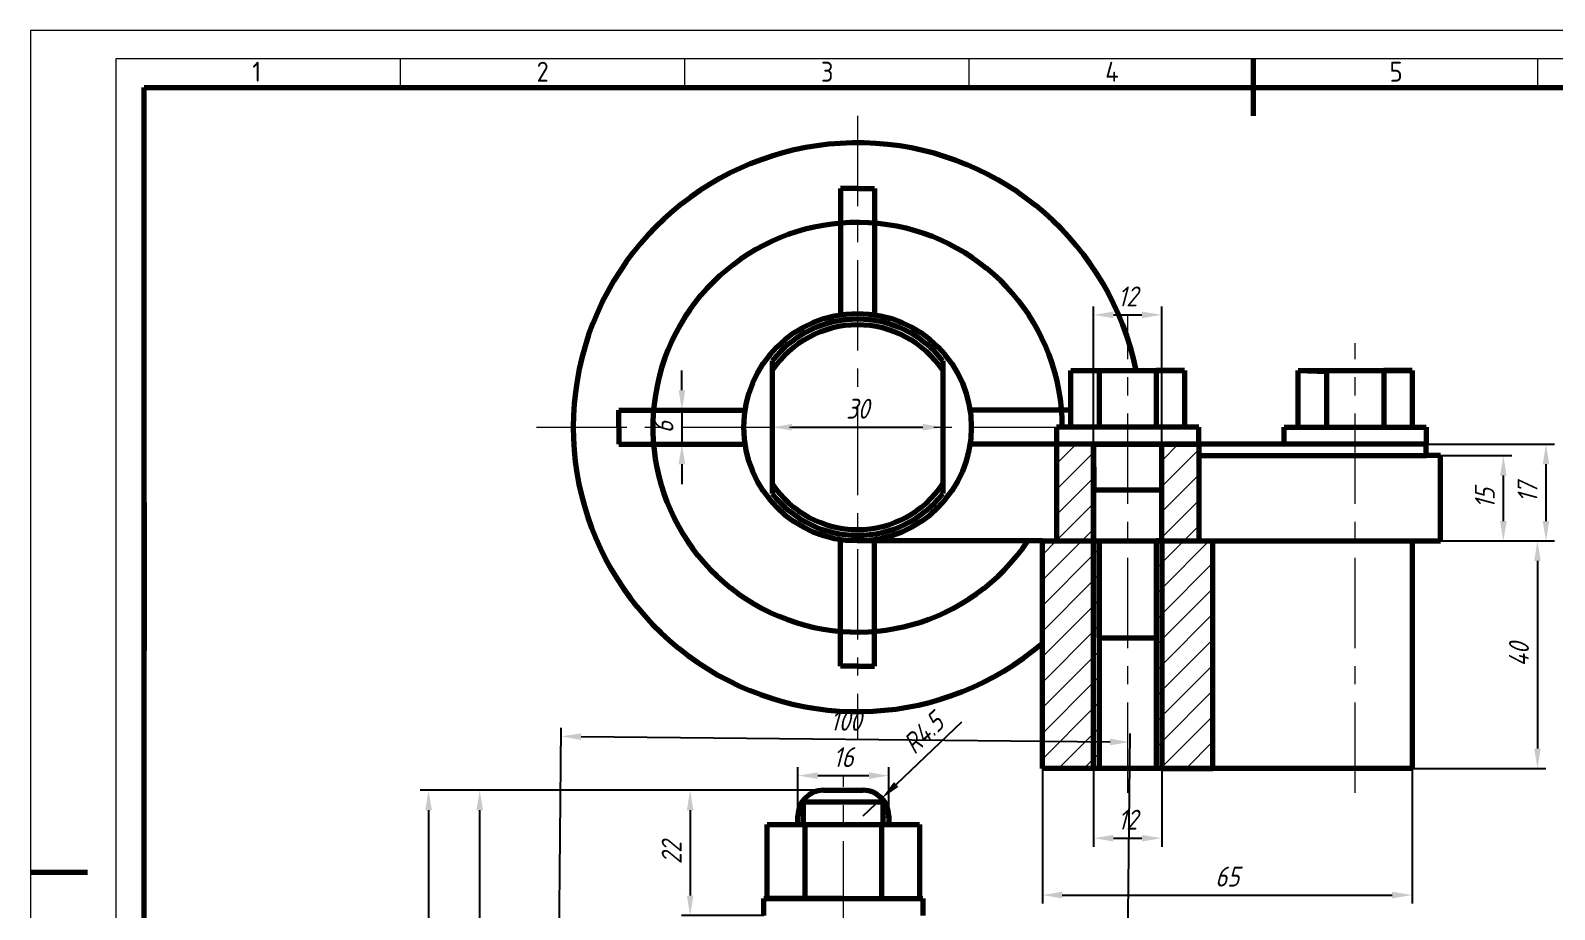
# Model space of a CAD drawing. Extents: x 0 to 420, y 0 to 297.
# Drawn here: x 0 to 268, y 142.5 to 297 of the extents above; entities that cross this region are included whole.
import ezdxf

# ---------------------------------------------------------------- set-up
doc = ezdxf.new("R2010")
doc.units = 0
doc.linetypes.add('CENTER', pattern=[50.8, 31.75, -6.35, 6.35, -6.35])
doc.layers.get('DEFPOINTS').update_dxf_attribs({"linetype": 'CONTINUOUS'})
for name, color, linetype, lineweight in [('Axis', 50, 'CENTER', 20), ('Dimensions', 80, 'CONTINUOUS', 20), ('Hatch', 30, 'CONTINUOUS', 20), ('Text35', 253, 'CONTINUOUS', 35), ('Thick', 10, 'CONTINUOUS', 70), ('Thin', 160, 'CONTINUOUS', 20)]:
    doc.layers.add(name, color=color, linetype=linetype, lineweight=lineweight)
doc.styles.add('ISO Proportional', font='isocp.shx')
doc.styles.get("Standard").update_dxf_attribs({"font": 'simplexc.shx', "width": 0.8, "oblique": 15})
doc.dimstyles.get("Standard").update_dxf_attribs({"dimtxt": 3.5, "dimasz": 3.5, "dimexe": 1.5, "dimexo": 0, "dimgap": 1.5, "dimtad": 1, "dimdsep": 46, "dimtxsty": 'Standard', "dimcen": -1.5, "dimdle": 1.25, "dimadec": 0, "dimazin": 0, "dimtfac": 0.75, "dimtdec": 1, "dimtmove": 0, "dimatfit": 3, "dimfxl": 1, "dimtolj": 1, "dimarcsym": 0})
pattern_1 = [(45, (82.0415, 108.9338), (-2.245064, 2.245064), [])]

# ---------------------------------------------------------------- blocks, each defined once
blk = doc.blocks.new('*D2')
at = {"layer": 'DEFPOINTS', "color": 0, "ltscale": 0.5, "transparency": 16777216}
for p in [(177.94, 167.25), (242.94, 167.25), (242.94, 145)]:
    blk.add_point(p, dxfattribs=at)
at = {"layer": 'Dimensions', "color": 0, "lineweight": -2, "ltscale": 0.5, "transparency": 16777216}
for p, q in [((177.94, 167.25), (177.94, 143.5)), ((242.94, 167.25), (242.94, 143.5)), ((181.44, 145), (239.44, 145))]:
    blk.add_line(p, q, dxfattribs=at)
at = {"layer": 'Dimensions', "color": 0, "ltscale": 0.5, "transparency": 16777216}
for points in [[(181.44, 145.58), (181.44, 144.42), (177.94, 145)], [(239.44, 145.58), (239.44, 144.42), (242.94, 145)]]:
    blk.add_solid(points, dxfattribs=at)
at = {"layer": 'Dimensions', "color": 0, "ltscale": 0.5, "transparency": 16777216, "insert": (210.44, 148.25), "char_height": 3.5, "attachment_point": 5}
blk.add_mtext('\\A1;65', dxfattribs=at)
blk = doc.blocks.new('*D3')
at = {"layer": 'DEFPOINTS', "color": 0, "ltscale": 0.5, "transparency": 16777216}
for p in [(186.94, 167.25), (198.94, 167.25), (198.94, 155)]:
    blk.add_point(p, dxfattribs=at)
at = {"layer": 'Dimensions', "color": 0, "lineweight": -2, "ltscale": 0.5, "transparency": 16777216}
for p, q in [((186.94, 167.25), (186.94, 153.5)), ((198.94, 167.25), (198.94, 153.5)), ((190.44, 155), (195.44, 155))]:
    blk.add_line(p, q, dxfattribs=at)
at = {"layer": 'Dimensions', "color": 0, "ltscale": 0.5, "transparency": 16777216}
for points in [[(190.44, 155.58), (190.44, 154.42), (186.94, 155)], [(195.44, 155.58), (195.44, 154.42), (198.94, 155)]]:
    blk.add_solid(points, dxfattribs=at)
at = {"layer": 'Dimensions', "color": 0, "ltscale": 0.5, "transparency": 16777216, "insert": (192.94, 158.25), "char_height": 3.5, "attachment_point": 5}
blk.add_mtext('\\A1;12', dxfattribs=at)
blk = doc.blocks.new('*D4')
at = {"layer": 'DEFPOINTS', "color": 0, "ltscale": 0.5, "transparency": 16777216}
for p in [(242.94, 207.25), (242.94, 167.25), (265, 167.25)]:
    blk.add_point(p, dxfattribs=at)
at = {"layer": 'Dimensions', "color": 0, "lineweight": -2, "ltscale": 0.5, "transparency": 16777216}
for p, q in [((242.94, 207.25), (266.5, 207.25)), ((265, 203.75), (265, 170.75)), ((242.94, 167.25), (266.5, 167.25))]:
    blk.add_line(p, q, dxfattribs=at)
at = {"layer": 'Dimensions', "color": 0, "ltscale": 0.5, "transparency": 16777216}
for points in [[(264.42, 203.75), (265.58, 203.75), (265, 207.25)], [(264.42, 170.75), (265.58, 170.75), (265, 167.25)]]:
    blk.add_solid(points, dxfattribs=at)
at = {"layer": 'Dimensions', "color": 0, "ltscale": 0.5, "transparency": 16777216, "insert": (261.75, 187.25), "char_height": 3.5, "attachment_point": 5, "rotation": 90}
blk.add_mtext('\\A1;40', dxfattribs=at)
blk = doc.blocks.new('*D5')
at = {"layer": 'DEFPOINTS', "color": 0, "ltscale": 0.5, "transparency": 16777216}
for p in [(247.94, 222.25), (247.94, 207.25), (259, 207.25)]:
    blk.add_point(p, dxfattribs=at)
at = {"layer": 'Dimensions', "color": 0, "lineweight": -2, "ltscale": 0.5, "transparency": 16777216}
for p, q in [((247.94, 222.25), (260.5, 222.25)), ((259, 218.75), (259, 210.75)), ((247.94, 207.25), (260.5, 207.25))]:
    blk.add_line(p, q, dxfattribs=at)
at = {"layer": 'Dimensions', "color": 0, "ltscale": 0.5, "transparency": 16777216}
for points in [[(258.42, 218.75), (259.58, 218.75), (259, 222.25)], [(258.42, 210.75), (259.58, 210.75), (259, 207.25)]]:
    blk.add_solid(points, dxfattribs=at)
at = {"layer": 'Dimensions', "color": 0, "ltscale": 0.5, "transparency": 16777216, "insert": (255.75, 214.75), "char_height": 3.5, "attachment_point": 5, "rotation": 90}
blk.add_mtext('\\A1;15', dxfattribs=at)
blk = doc.blocks.new('*D6')
at = {"layer": 'DEFPOINTS', "color": 0, "ltscale": 0.5, "transparency": 16777216}
for p in [(245.44, 224.25), (247.94, 207.25), (266.5, 207.25)]:
    blk.add_point(p, dxfattribs=at)
at = {"layer": 'Dimensions', "color": 0, "lineweight": -2, "ltscale": 0.5, "transparency": 16777216}
for p, q in [((245.44, 224.25), (268, 224.25)), ((266.5, 220.75), (266.5, 210.75)), ((247.94, 207.25), (268, 207.25))]:
    blk.add_line(p, q, dxfattribs=at)
at = {"layer": 'Dimensions', "color": 0, "ltscale": 0.5, "transparency": 16777216}
for points in [[(265.92, 220.75), (267.08, 220.75), (266.5, 224.25)], [(265.92, 210.75), (267.08, 210.75), (266.5, 207.25)]]:
    blk.add_solid(points, dxfattribs=at)
at = {"layer": 'Dimensions', "color": 0, "ltscale": 0.5, "transparency": 16777216, "insert": (263.25, 215.75), "char_height": 3.5, "attachment_point": 5, "rotation": 90}
blk.add_mtext('\\A1;17', dxfattribs=at)
blk = doc.blocks.new('*D9')
at = {"layer": 'DEFPOINTS', "color": 0, "ltscale": 0.5, "transparency": 16777216}
for p in [(198.94, 247), (186.94, 224.25), (198.94, 224.25)]:
    blk.add_point(p, dxfattribs=at)
at = {"layer": 'Dimensions', "color": 0, "lineweight": -2, "ltscale": 0.5, "transparency": 16777216}
for p, q in [((186.94, 224.25), (186.94, 248.5)), ((190.44, 247), (195.44, 247)), ((198.94, 224.25), (198.94, 248.5))]:
    blk.add_line(p, q, dxfattribs=at)
at = {"layer": 'Dimensions', "color": 0, "ltscale": 0.5, "transparency": 16777216}
for points in [[(190.44, 247.58), (190.44, 246.42), (186.94, 247)], [(195.44, 247.58), (195.44, 246.42), (198.94, 247)]]:
    blk.add_solid(points, dxfattribs=at)
at = {"layer": 'Dimensions', "color": 0, "ltscale": 0.5, "transparency": 16777216, "insert": (192.94, 250.25), "char_height": 3.5, "attachment_point": 5}
blk.add_mtext('\\A1;12', dxfattribs=at)
blk = doc.blocks.new('*D18')
at = {"layer": 'DEFPOINTS', "color": 0, "ltscale": 0.5, "transparency": 16777216}
for p in [(139.44, 163.42), (70, 43.42), (128.39, 43.42)]:
    blk.add_point(p, dxfattribs=at)
at = {"layer": 'Dimensions', "color": 0, "lineweight": -2, "ltscale": 0.5, "transparency": 16777216}
for p, q in [((139.44, 163.42), (68.5, 163.42)), ((70, 159.92), (70, 46.92)), ((128.39, 43.42), (68.5, 43.42))]:
    blk.add_line(p, q, dxfattribs=at)
at = {"layer": 'Dimensions', "color": 0, "ltscale": 0.5, "transparency": 16777216}
for points in [[(69.42, 159.92), (70.58, 159.92), (70, 163.42)], [(69.42, 46.92), (70.58, 46.92), (70, 43.42)]]:
    blk.add_solid(points, dxfattribs=at)
at = {"layer": 'Dimensions', "color": 0, "ltscale": 0.5, "transparency": 16777216, "insert": (66.75, 103.42), "char_height": 3.5, "attachment_point": 5, "rotation": 90}
blk.add_mtext('\\A1;120', dxfattribs=at)
blk = doc.blocks.new('*D19')
at = {"layer": 'DEFPOINTS', "color": 0, "ltscale": 0.5, "transparency": 16777216}
for p in [(79, 163.42), (139.44, 163.42), (122.94, 53.42)]:
    blk.add_point(p, dxfattribs=at)
at = {"layer": 'Dimensions', "color": 0, "lineweight": -2, "ltscale": 0.5, "transparency": 16777216}
for p, q in [((139.44, 163.42), (77.5, 163.42)), ((79, 56.92), (79, 159.92)), ((122.94, 53.42), (77.5, 53.42))]:
    blk.add_line(p, q, dxfattribs=at)
at = {"layer": 'Dimensions', "color": 0, "ltscale": 0.5, "transparency": 16777216}
for points in [[(78.42, 159.92), (79.58, 159.92), (79, 163.42)], [(78.42, 56.92), (79.58, 56.92), (79, 53.42)]]:
    blk.add_solid(points, dxfattribs=at)
at = {"layer": 'Dimensions', "color": 0, "ltscale": 0.5, "transparency": 16777216, "insert": (75.75, 108.42), "char_height": 3.5, "attachment_point": 5, "rotation": 90}
blk.add_mtext('\\A1;110', dxfattribs=at)
blk = doc.blocks.new('*D20')
at = {"layer": 'DEFPOINTS', "color": 0, "ltscale": 0.5, "transparency": 16777216}
for p in [(139.44, 163.42), (116, 141.42), (128.94, 141.42)]:
    blk.add_point(p, dxfattribs=at)
at = {"layer": 'Dimensions', "color": 0, "lineweight": -2, "ltscale": 0.5, "transparency": 16777216}
for p, q in [((139.44, 163.42), (114.5, 163.42)), ((116, 159.92), (116, 144.92)), ((128.94, 141.42), (114.5, 141.42))]:
    blk.add_line(p, q, dxfattribs=at)
at = {"layer": 'Dimensions', "color": 0, "ltscale": 0.5, "transparency": 16777216}
for points in [[(115.42, 159.92), (116.58, 159.92), (116, 163.42)], [(115.42, 144.92), (116.58, 144.92), (116, 141.42)]]:
    blk.add_solid(points, dxfattribs=at)
at = {"layer": 'Dimensions', "color": 0, "ltscale": 0.5, "transparency": 16777216, "insert": (112.75, 152.42), "char_height": 3.5, "attachment_point": 5, "rotation": 90}
blk.add_mtext('\\A1;22', dxfattribs=at)
blk = doc.blocks.new('*D21')
at = {"layer": 'DEFPOINTS', "color": 0, "ltscale": 0.5, "transparency": 16777216}
for p in [(150.94, 166), (134.94, 158.92), (150.94, 158.92)]:
    blk.add_point(p, dxfattribs=at)
at = {"layer": 'Dimensions', "color": 0, "lineweight": -2, "ltscale": 0.5, "transparency": 16777216}
for p, q in [((134.94, 158.92), (134.94, 167.5)), ((150.94, 158.92), (150.94, 167.5)), ((138.44, 166), (147.44, 166))]:
    blk.add_line(p, q, dxfattribs=at)
at = {"layer": 'Dimensions', "color": 0, "ltscale": 0.5, "transparency": 16777216}
for points in [[(138.44, 166.58), (138.44, 165.42), (134.94, 166)], [(147.44, 166.58), (147.44, 165.42), (150.94, 166)]]:
    blk.add_solid(points, dxfattribs=at)
at = {"layer": 'Dimensions', "color": 0, "ltscale": 0.5, "transparency": 16777216, "insert": (142.94, 169.25), "char_height": 3.5, "attachment_point": 5}
blk.add_mtext('\\A1;16', dxfattribs=at)
blk = doc.blocks.new('*D22')
at = {"layer": 'DEFPOINTS', "color": 0, "ltscale": 0.5, "transparency": 16777216}
for p in [(149.7, 162.02), (146.44, 158.92)]:
    blk.add_point(p, dxfattribs=at)
at = {"layer": 'Dimensions', "color": 0, "lineweight": -2, "ltscale": 0.5, "transparency": 16777216}
for p, q in [((163.69, 175.37), (152.23, 164.44)), ((146.44, 158.92), (149.7, 162.02))]:
    blk.add_line(p, q, dxfattribs=at)
at = {"layer": 'Dimensions', "color": 0, "ltscale": 0.5, "transparency": 16777216}
blk.add_solid([(151.83, 164.86), (152.64, 164.02), (149.7, 162.02)], dxfattribs=at)
at = {"layer": 'Dimensions', "color": 0, "ltscale": 0.5, "transparency": 16777216, "insert": (156.99, 173.46), "char_height": 3.5, "attachment_point": 5, "rotation": 43.6402}
blk.add_mtext('\\A1;R4.5', dxfattribs=at)
blk = doc.blocks.new('*D23')
at = {"layer": 'DEFPOINTS', "color": 0, "ltscale": 0.5, "transparency": 16777216}
for p in [(130.44, 227.25), (160.44, 227.25), (160.44, 227.25)]:
    blk.add_point(p, dxfattribs=at)
at = {"layer": 'Dimensions', "color": 0, "lineweight": -2, "ltscale": 0.5, "transparency": 16777216}
for p, q in [((130.44, 227.25), (130.44, 228.75)), ((160.44, 227.25), (160.44, 228.75)), ((133.94, 227.25), (156.94, 227.25))]:
    blk.add_line(p, q, dxfattribs=at)
at = {"layer": 'Dimensions', "color": 0, "ltscale": 0.5, "transparency": 16777216}
for points in [[(133.94, 227.83), (133.94, 226.67), (130.44, 227.25)], [(156.94, 227.83), (156.94, 226.67), (160.44, 227.25)]]:
    blk.add_solid(points, dxfattribs=at)
at = {"layer": 'Dimensions', "color": 0, "ltscale": 0.5, "transparency": 16777216, "insert": (145.44, 230.5), "char_height": 3.5, "attachment_point": 5}
blk.add_mtext('\\A1;30', dxfattribs=at)
blk = doc.blocks.new('*D27')
at = {"layer": 'DEFPOINTS', "color": 0, "ltscale": 0.5, "transparency": 16777216}
for p in [(114.56, 230.25), (114.56, 224.25), (114.56, 224.25)]:
    blk.add_point(p, dxfattribs=at)
at = {"layer": 'Dimensions', "color": 0, "lineweight": -2, "ltscale": 0.5, "transparency": 16777216}
for p, q in [((114.56, 233.75), (114.56, 237.25)), ((114.56, 230.25), (113.06, 230.25)), ((114.56, 230.25), (114.56, 224.25)), ((114.56, 224.25), (113.06, 224.25)), ((114.56, 220.75), (114.56, 217.25))]:
    blk.add_line(p, q, dxfattribs=at)
at = {"layer": 'Dimensions', "color": 0, "ltscale": 0.5, "transparency": 16777216}
for points in [[(113.97, 233.75), (115.14, 233.75), (114.56, 230.25)], [(113.97, 220.75), (115.14, 220.75), (114.56, 224.25)]]:
    blk.add_solid(points, dxfattribs=at)
at = {"layer": 'Dimensions', "color": 0, "ltscale": 0.5, "transparency": 16777216, "insert": (111.31, 227.25), "char_height": 3.5, "attachment_point": 5, "rotation": 90}
blk.add_mtext('\\A1;6', dxfattribs=at)
blk = doc.blocks.new('*D30')
at = {"layer": 'DEFPOINTS', "color": 0, "ltscale": 0.5, "transparency": 16777216}
for p in [(193.34, 171.89), (92.94, 133.42), (192.94, 132.42)]:
    blk.add_point(p, dxfattribs=at)
at = {"layer": 'Dimensions', "color": 0, "lineweight": -2, "ltscale": 0.5, "transparency": 16777216}
for p, q in [((92.94, 133.42), (93.35, 174.39)), ((96.84, 172.85), (189.84, 171.92)), ((192.94, 132.42), (193.35, 173.39))]:
    blk.add_line(p, q, dxfattribs=at)
at = {"layer": 'Dimensions', "color": 0, "ltscale": 0.5, "transparency": 16777216}
for points in [[(96.84, 173.43), (96.83, 172.27), (93.34, 172.89)], [(189.84, 172.5), (189.83, 171.34), (193.34, 171.89)]]:
    blk.add_solid(points, dxfattribs=at)
at = {"layer": 'Dimensions', "color": 0, "ltscale": 0.5, "transparency": 16777216, "insert": (143.37, 175.64), "char_height": 3.5, "attachment_point": 5, "rotation": 359.4271}
blk.add_mtext('\\A1;100', dxfattribs=at)

msp = doc.modelspace()

# ---------------------------------------------------------------- hatches: boundary and pattern name
at = {"layer": 'Hatch', "ltscale": 0.5}
h = msp.add_hatch(dxfattribs=at)
h.set_pattern_fill('ANSI31', color=256)
h.set_pattern_definition(pattern_1)
h.paths.add_polyline_path([(186.943, 224.249), (180.443, 224.249), (180.443, 222.249), (180.443, 207.249), (186.943, 207.249)])
h.paths.add_polyline_path([(205.443, 224.249), (198.943, 224.249), (198.943, 207.249), (205.443, 207.249)])
h.paths.add_polyline_path([(186.943, 207.249), (180.443, 207.249), (177.943, 207.249), (177.943, 167.249), (186.943, 167.249)])
h.paths.add_polyline_path([(207.943, 207.249), (198.943, 207.249), (198.943, 167.249), (207.943, 167.249)])
h = msp.add_hatch(dxfattribs=at)
h.set_pattern_fill('ANSI31', color=256)
h.set_pattern_definition(pattern_1)
h.paths.add_polyline_path([(187.943, 207.249), (186.943, 207.249), (186.943, 167.249), (187.943, 167.249)])
h.paths.add_polyline_path([(198.943, 207.249), (197.943, 207.249), (197.943, 167.249), (198.943, 167.249)])
h = msp.add_hatch(dxfattribs=at)
h.set_pattern_fill('ANSI31', color=256)
h.set_pattern_definition([(45, (60.8456, 1.7048), (-2.245064, 2.245064), [])])
edge = h.paths.add_edge_path()
edge.add_arc((146.443, 158.917), 4.5, 0, 38.94244)
edge.add_line((149.943, 161.746), (149.943, 157.416))
edge.add_line((149.943, 157.416), (150.943, 157.416))
edge.add_line((150.943, 157.416), (150.943, 158.917))
edge = h.paths.add_edge_path()
edge.add_arc((139.443, 158.917), 4.5, 141.05756, 180)
edge.add_line((134.943, 158.917), (134.943, 157.416))
edge.add_line((134.943, 157.416), (135.943, 157.416))
edge.add_line((135.943, 157.416), (135.943, 161.746))

# ---------------------------------------------------------------- linework, layer by layer
at = {"layer": 'Axis', "ltscale": 0.5}
for p, q in [((145.443, 282), (145.443, 172.366)), ((192.943, 163), (192.969, 247)), ((232.943, 163), (232.943, 242)), ((89, 227.249), (180.443, 227.249)), ((142.943, 37), (142.943, 166))]:
    msp.add_line(p, q, dxfattribs=at)
at = {"layer": 'Hatch', "ltscale": 0.5}
msp.add_line((186.943, 207.249), (187.943, 207.249), dxfattribs=at)
at = {"layer": 'Thick'}
for p, q in [((215, 292), (215, 282)), ((20, 10), (20, 287)), ((20, 287), (410, 287)), ((0, 149), (10, 149))]:
    msp.add_line(p, q, dxfattribs=at)
at = {"layer": 'Thick', "ltscale": 0.5}
for p, q in [((145.443, 269.249), (142.443, 269.249)), ((142.443, 269.249), (142.443, 247.023)), ((145.443, 269.249), (148.443, 269.249)), ((148.443, 269.249), (148.443, 247.023)), ((130.443, 238.911), (130.443, 215.588)), ((160.443, 238.911), (160.443, 215.588)), ((182.928, 227.249), (182.928, 237.249)), ((182.928, 237.249), (202.958, 237.249)), ((182.928, 237.249), (187.928, 237.249)), ((187.928, 237.249), (187.928, 227.249)), ((202.958, 237.249), (197.958, 237.249)), ((197.958, 237.249), (197.958, 227.249)), ((202.958, 237.249), (202.958, 227.249)), ((222.928, 227.249), (222.928, 237.249)), ((222.928, 237.249), (242.958, 237.249)), ((222.928, 237.249), (227.923, 237.028)), ((227.923, 237.028), (227.923, 227.249)), ((242.958, 237.249), (237.958, 237.249)), ((237.958, 237.249), (237.958, 227.249)), ((242.958, 237.249), (242.958, 227.249)), ((103.443, 227.249), (103.443, 230.249)), ((103.443, 230.249), (125.669, 230.249)), ((182.928, 230.249), (165.217, 230.249)), ((103.443, 227.249), (103.443, 224.249)), ((205.443, 227.249), (180.443, 227.249)), ((180.443, 227.249), (180.443, 224.249)), ((205.443, 224.249), (205.443, 227.249)), ((220.443, 224.249), (220.443, 227.249)), ((220.443, 227.249), (245.443, 227.249)), ((245.443, 227.249), (245.443, 224.249)), ((103.443, 224.249), (125.669, 224.249)), ((187.443, 224.249), (165.217, 224.249)), ((245.443, 224.249), (180.443, 224.249)), ((180.443, 224.249), (180.443, 222.249)), ((186.943, 207.249), (186.943, 224.249)), ((186.943, 224.249), (198.943, 224.249)), ((186.943, 224.249), (186.994, 216.25)), ((186.943, 224.249), (186.943, 190.249)), ((198.943, 207.249), (198.943, 224.249)), ((198.943, 224.249), (205.443, 224.249)), ((198.943, 224.249), (205.443, 224.249)), ((205.443, 224.249), (205.443, 207.249)), ((245.443, 224.249), (220.443, 224.249)), ((245.443, 222.249), (245.443, 224.249)), ((180.443, 222.249), (180.443, 207.249)), ((205.443, 222.249), (245.443, 222.249)), ((247.943, 222.249), (245.443, 222.249)), ((247.943, 207.249), (247.943, 222.249)), ((186.994, 216.25), (198.943, 216.25)), ((20, 214), (20, 188)), ((20, 211), (20, 191)), ((142.443, 185.249), (142.443, 207.476)), ((177.943, 207.249), (145.443, 207.249)), ((148.443, 185.249), (148.443, 207.249)), ((177.943, 167.249), (177.943, 207.249)), ((177.943, 207.249), (242.943, 207.249)), ((186.943, 167.249), (186.943, 207.249)), ((186.943, 207.249), (186.943, 207.249)), ((187.943, 207.249), (187.943, 167.249)), ((198.943, 207.249), (197.943, 207.249)), ((197.943, 207.249), (197.943, 167.249)), ((198.943, 207.249), (198.943, 167.249)), ((207.943, 167.249), (207.943, 207.249)), ((242.943, 207.249), (242.943, 167.249)), ((242.943, 207.249), (247.943, 207.249)), ((20, 204), (20, 198)), ((187.943, 190.249), (197.943, 190.249)), ((145.443, 185.249), (142.443, 185.249)), ((145.443, 185.249), (148.443, 185.249)), ((242.943, 167.249), (177.943, 167.249)), ((198.943, 167.249), (186.943, 167.249)), ((198.943, 167.249), (207.943, 167.249)), ((135.943, 157.416), (135.943, 161.746)), ((135.943, 161.746), (135.943, 161.417)), ((135.943, 161.417), (149.943, 161.417)), ((139.443, 163.417), (146.443, 163.417)), ((149.943, 157.416), (149.943, 161.746)), ((134.943, 157.416), (134.943, 158.917)), ((150.943, 158.917), (150.943, 157.416)), ((129.568, 144.416), (129.568, 157.416)), ((129.568, 157.416), (156.318, 157.416)), ((134.943, 157.416), (134.943, 157.416)), ((134.943, 157.416), (135.943, 157.416)), ((136.256, 144.416), (136.256, 157.416)), ((136.256, 157.416), (149.631, 157.416)), ((149.631, 157.416), (149.631, 144.416)), ((150.943, 157.416), (149.943, 157.416)), ((156.318, 157.416), (156.318, 144.416)), ((128.943, 141.416), (128.943, 144.416)), ((128.943, 144.416), (156.943, 144.416)), ((142.943, 144.416), (129.568, 144.416)), ((142.943, 144.416), (136.256, 144.416)), ((156.943, 144.416), (156.943, 141.416))]:
    msp.add_line(p, q, dxfattribs=at)
msp.add_circle((145.443, 227.249), 20, dxfattribs=at)
msp.add_circle((145.443, 227.249), 20, dxfattribs=at)
for centre, radius, start, end in [((145.443, 227.249), 50, 11.53696, 310.5416), ((145.443, 227.249), 36, 0, 326.25101), ((145.443, 227.249), 19, 37.86365, 142.13635), ((145.443, 227.249), 18, 33.55731, 146.44269), ((145.443, 227.249), 18, 213.55731, 326.44269), ((145.443, 227.249), 19, 217.86365, 322.13635), ((139.443, 158.917), 4.5, 90, 180), ((146.443, 158.917), 4.5, 0, 90)]:
    msp.add_arc(centre, radius, start, end, dxfattribs=at)
at = {"layer": 'Thin'}
for p, q in [((420, 297), (0, 297)), ((0, 297), (0, 0)), ((415, 292), (15, 292)), ((15, 292), (15, 5)), ((65, 292), (65, 287)), ((115, 292), (115, 287)), ((165, 292), (165, 287)), ((265, 292), (265, 287))]:
    msp.add_line(p, q, dxfattribs=at)

# ---------------------------------------------------------------- texts
at = {"layer": 'Text35', "ltscale": 0.5, "style": 'ISO Proportional'}
for s, p in [('1', (39, 288)), ('2', (89, 288)), ('3', (139, 288)), ('4', (189, 288)), ('5', (239, 288))]:
    msp.add_text(s, height=3.5, dxfattribs=at).set_placement(p)

# ---------------------------------------------------------------- dimensions: what is measured, and where the dimension line sits
at = {"layer": 'Dimensions', "ltscale": 0.5}
for base, p1, p2, picture, middle in [((198.943, 247), (186.943, 224.249), (198.943, 224.249), '*D9', (192.943, 250.25)), ((160.443, 227.249), (130.443, 227.249), (160.443, 227.249), '*D23', (145.443, 230.499)), ((150.943, 166), (134.943, 158.917), (150.943, 158.917), '*D21', (142.943, 169.25)), ((242.943, 145), (177.943, 167.249), (242.943, 167.249), '*D2', (210.443, 148.25)), ((198.943, 155), (186.943, 167.249), (198.943, 167.249), '*D3', (192.943, 158.25))]:
    dim = msp.add_linear_dim(base=base, p1=p1, p2=p2, dimstyle='Standard', dxfattribs=at)
    dim.commit()
    dim.dimension.update_dxf_attribs({"geometry": picture, "text_midpoint": middle})
for base, p1, p2, picture, middle in [((114.556, 224.249), (114.556, 230.249), (114.556, 224.249), '*D27', (111.306, 227.249)), ((266.5, 207.249), (245.443, 224.249), (247.943, 207.249), '*D6', (263.25, 215.749)), ((259, 207.249), (247.943, 222.249), (247.943, 207.249), '*D5', (255.75, 214.749)), ((265, 167.249), (242.943, 207.249), (242.943, 167.249), '*D4', (261.75, 187.249)), ((70, 43.417), (139.443, 163.417), (128.394, 43.417), '*D18', (66.75, 103.417)), ((79, 163.417), (122.943, 53.416), (139.443, 163.417), '*D19', (75.75, 108.417)), ((116, 141.416), (139.443, 163.417), (128.943, 141.416), '*D20', (112.75, 152.417))]:
    dim = msp.add_linear_dim(base=base, p1=p1, p2=p2, angle=90, dimstyle='Standard', dxfattribs=at)
    dim.commit()
    dim.dimension.update_dxf_attribs({"geometry": picture, "text_midpoint": middle})
dim = msp.add_aligned_dim(p1=(92.943, 133.416), p2=(192.943, 132.416), distance=39.472, dimstyle='Standard', dxfattribs=at)
dim.commit()
dim.dimension.update_dxf_attribs({"geometry": '*D30', "text_midpoint": (143.37, 175.636)})
dim = msp.add_radius_dim(center=(146.443, 158.917), mpoint=(149.7, 162.023), dimstyle='Standard', dxfattribs=at)
dim.commit()
dim.dimension.update_dxf_attribs({"geometry": '*D22', "text_midpoint": (159.23, 171.111)})

doc.saveas('drawing.dxf')
